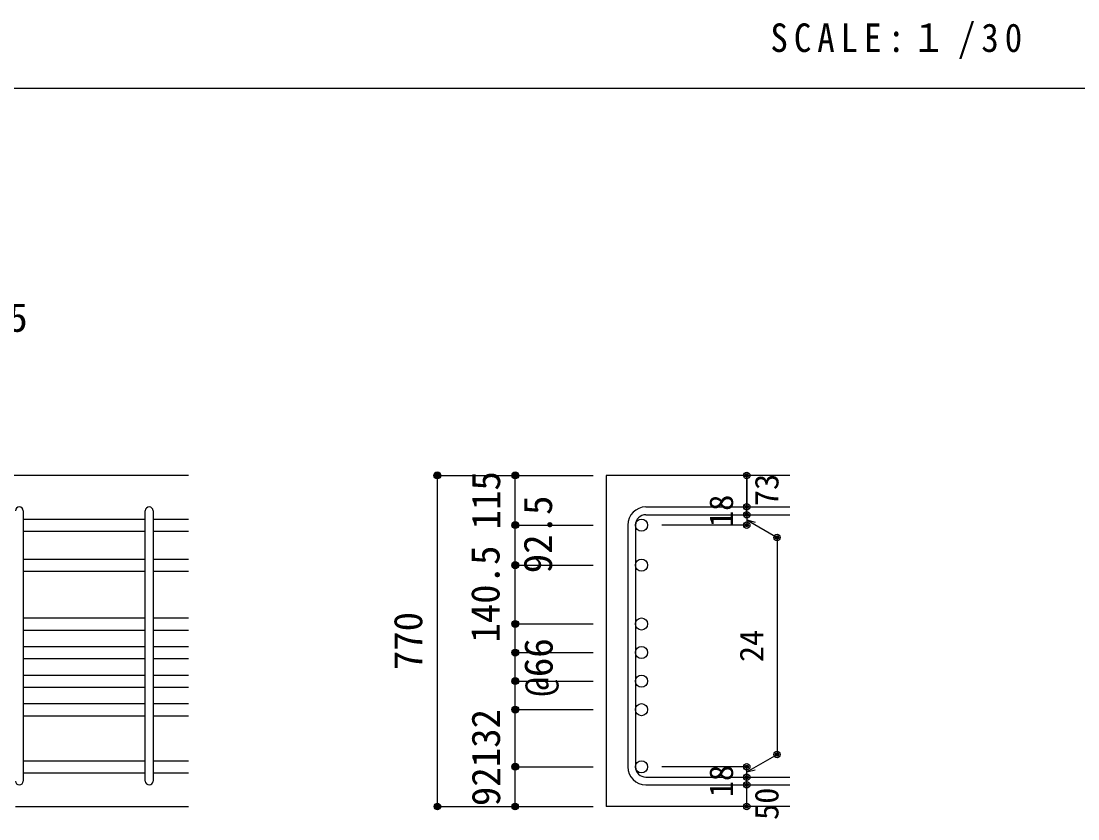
# Model space of a CAD drawing. Units: millimetres at full size, sheet at 1:30; details may follow other scales. Extents: x -5973 to 5954, y -4195 to 4201.
# Drawn here: x 1190 to 3633, y -1911 to -67 of the extents above; entities that cross this region are included whole.
import ezdxf
from ezdxf.enums import TextEntityAlignment as Align

# ---------------------------------------------------------------- set-up
doc = ezdxf.new("R2010")
doc.units = ezdxf.units.MM
doc.header["$LTSCALE"] = 30
doc.header["$PDMODE"] = 32
doc.header["$PDSIZE"] = 15
for name, color, linetype in [('0-1_躯体線', 2, 'Continuous'), ('0-5_基礎梁筋', 7, 'Continuous'), ('0-6_スタラップ筋', 7, 'Continuous'), ('0-D_寸法', 4, 'Continuous'), ('6-7_文字', 7, 'Continuous'), ('F-0_枠', 6, 'Continuous')]:
    doc.layers.add(name, color=color, linetype=linetype)
doc.styles.add('ＭＳ ゴシック', font='')
doc.styles.get('ＭＳ ゴシック').set_extended_font_data('MS Gothic')

msp = doc.modelspace()

# ---------------------------------------------------------------- linework, layer by layer
at = {"layer": '0-1_躯体線'}
for p, q in [((1577.44, -1117.16), (-72.56, -1117.16)), ((2542.44, -1117.16), (2542.44, -1882.66)), ((2967.44, -1117.16), (2542.44, -1117.16)), ((1177.44, -1882.66), (1577.44, -1882.66)), ((2967.44, -1882.66), (2542.44, -1882.66))]:
    msp.add_line(p, q, dxfattribs=at)
at = {"layer": '0-5_基礎梁筋'}
for p, q in [((1195.44, -1218.09), (1477.44, -1218.09)), ((1495.44, -1218.09), (1577.44, -1218.09)), ((1195.44, -1246.09), (1477.44, -1246.09)), ((1495.44, -1246.09), (1577.44, -1246.09)), ((1195.44, -1310.66), (1477.44, -1310.66)), ((1495.44, -1310.66), (1577.44, -1310.66)), ((1195.44, -1338.66), (1477.44, -1338.66)), ((1495.44, -1338.66), (1577.44, -1338.66)), ((1195.44, -1446.66), (1477.44, -1446.66)), ((1495.44, -1446.66), (1577.44, -1446.66)), ((1195.44, -1474.66), (1477.44, -1474.66)), ((1495.44, -1474.66), (1577.44, -1474.66)), ((1195.44, -1512.66), (1477.44, -1512.66)), ((1495.44, -1512.66), (1577.44, -1512.66)), ((1195.44, -1540.66), (1477.44, -1540.66)), ((1495.44, -1540.66), (1577.44, -1540.66)), ((1195.44, -1578.66), (1477.44, -1578.66)), ((1495.44, -1578.66), (1577.44, -1578.66)), ((1195.44, -1606.66), (1477.44, -1606.66)), ((1495.44, -1606.66), (1577.44, -1606.66)), ((1195.44, -1644.66), (1477.44, -1644.66)), ((1495.44, -1644.66), (1577.44, -1644.66)), ((1195.44, -1672.66), (1477.44, -1672.66)), ((1495.44, -1672.66), (1577.44, -1672.66)), ((1195.44, -1776.66), (1477.44, -1776.66)), ((1495.44, -1776.66), (1577.44, -1776.66)), ((1195.44, -1804.66), (1477.44, -1804.66)), ((1495.44, -1804.66), (1577.44, -1804.66))]:
    msp.add_line(p, q, dxfattribs=at)
at = {"layer": '0-5_基礎梁筋', "color": 3}
for centre in [(2624.44, -1232.09), (2624.44, -1324.66), (2624.44, -1460.66), (2624.44, -1526.66), (2624.44, -1592.66), (2624.44, -1658.66), (2624.44, -1790.66)]:
    msp.add_circle(centre, 14, dxfattribs=at)
at = {"layer": '0-6_スタラップ筋'}
for p, q in [((2634.44, -1190.09), (2967.44, -1190.09)), ((1195.44, -1199.09), (1195.44, -1823.66)), ((1477.44, -1823.66), (1477.44, -1199.09)), ((1495.44, -1199.09), (1495.44, -1823.66)), ((2634.44, -1208.09), (2967.44, -1208.09)), ((2592.44, -1232.09), (2592.44, -1790.66)), ((2610.44, -1232.09), (2610.44, -1790.66)), ((2634.44, -1814.66), (2967.44, -1814.66)), ((2634.44, -1832.66), (2967.44, -1832.66))]:
    msp.add_line(p, q, dxfattribs=at)
for centre, radius, start, end in [((1186.44, -1199.09), 9, 0, 180), ((1486.44, -1199.09), 9, 0, 180), ((2634.44, -1232.09), 42, 90, 180), ((2634.44, -1232.09), 24, 90, 180), ((2634.44, -1790.66), 42, 180, 270), ((2634.44, -1790.66), 24, 180, 270), ((1186.44, -1823.66), 9, 180, 0), ((1486.44, -1823.66), 9, 180, 0)]:
    msp.add_arc(centre, radius, start, end, dxfattribs=at)
at = {"layer": '0-D_寸法'}
for p, q in [((2152.44, -1882.66), (2152.44, -1117.16)), ((2152.44, -1882.66), (2152.44, -1117.16)), ((2152.44, -1117.16), (2332.44, -1117.16)), ((2152.44, -1117.16), (2332.44, -1117.16)), ((2332.44, -1117.16), (2512.44, -1117.16)), ((2332.44, -1117.16), (2512.44, -1117.16)), ((2867.44, -1190.09), (2867.44, -1117.16)), ((2867.44, -1117.16), (2867.44, -1190.09)), ((2867.44, -1208.09), (2867.44, -1190.09)), ((2867.44, -1208.09), (2867.44, -1232.09)), ((2867.44, -1220.09), (2937.5, -1260.54)), ((2867.44, -1220.09), (2886.76, -1225.27)), ((2332.44, -1232.09), (2512.44, -1232.09)), ((2332.44, -1232.09), (2512.44, -1232.09)), ((2867.44, -1232.09), (2671.35, -1232.09)), ((2937.5, -1260.54), (2937.5, -1762.21)), ((2332.44, -1460.66), (2332.44, -1299.66)), ((2332.44, -1324.66), (2512.44, -1324.66)), ((2332.44, -1324.66), (2512.44, -1324.66)), ((2332.44, -1460.66), (2512.44, -1460.66)), ((2332.44, -1460.66), (2512.44, -1460.66)), ((2332.44, -1790.66), (2332.44, -1460.66)), ((2332.44, -1526.66), (2512.44, -1526.66)), ((2332.44, -1592.66), (2512.44, -1592.66)), ((2332.44, -1658.66), (2512.44, -1658.66)), ((2867.44, -1802.66), (2937.5, -1762.21)), ((2332.44, -1790.66), (2512.44, -1790.66)), ((2332.44, -1882.66), (2332.44, -1790.66)), ((2867.44, -1790.66), (2671.35, -1790.66)), ((2867.44, -1814.66), (2867.44, -1790.66)), ((2867.44, -1802.66), (2886.76, -1797.49)), ((2867.44, -1832.66), (2867.44, -1814.66)), ((2867.44, -1882.66), (2867.44, -1832.66)), ((2152.44, -1882.66), (2332.44, -1882.66)), ((2332.44, -1882.66), (2512.44, -1882.66))]:
    msp.add_line(p, q, dxfattribs=at)
msp.add_lwpolyline([(2332.44, -1299.66), (2332.44, -1232.09), (2332.44, -1117.16)], dxfattribs=at)
for centre, radius in [((2152.44, -1117.16), 8), ((2152.44, -1117.16), 7.2), ((2152.44, -1117.16), 6.4), ((2152.44, -1117.16), 5.6), ((2152.44, -1117.16), 4.8), ((2152.44, -1117.16), 4), ((2152.44, -1117.16), 3.2), ((2152.44, -1117.16), 2.4), ((2152.44, -1117.16), 1.6), ((2152.44, -1117.16), 0.8), ((2332.44, -1117.16), 8), ((2332.44, -1117.16), 7.2), ((2332.44, -1117.16), 6.4), ((2332.44, -1117.16), 5.6), ((2332.44, -1117.16), 4.8), ((2332.44, -1117.16), 4), ((2332.44, -1117.16), 3.2), ((2332.44, -1117.16), 2.4), ((2332.44, -1117.16), 1.6), ((2332.44, -1117.16), 0.8), ((2867.44, -1117.16), 4), ((2867.44, -1117.16), 3.6), ((2867.44, -1117.16), 3.2), ((2867.44, -1117.16), 2.8), ((2867.44, -1117.16), 2.4), ((2867.44, -1117.16), 2), ((2867.44, -1117.16), 1.6), ((2867.44, -1117.16), 1.2), ((2867.44, -1117.16), 0.8), ((2867.44, -1117.16), 0.4), ((2867.44, -1190.09), 4), ((2867.44, -1190.09), 3.6), ((2867.44, -1190.09), 3.2), ((2867.44, -1190.09), 2.8), ((2867.44, -1190.09), 2.4), ((2867.44, -1190.09), 2), ((2867.44, -1190.09), 1.6), ((2867.44, -1190.09), 1.2), ((2867.44, -1190.09), 0.8), ((2867.44, -1190.09), 0.4), ((2867.44, -1208.09), 4), ((2867.44, -1208.09), 3.6), ((2867.44, -1208.09), 3.2), ((2867.44, -1208.09), 2.8), ((2867.44, -1208.09), 2.4), ((2867.44, -1208.09), 2), ((2867.44, -1208.09), 1.6), ((2867.44, -1208.09), 1.2), ((2867.44, -1208.09), 0.8), ((2867.44, -1208.09), 0.4), ((2332.44, -1232.09), 8), ((2332.44, -1232.09), 7.2), ((2332.44, -1232.09), 6.4), ((2332.44, -1232.09), 5.6), ((2332.44, -1232.09), 4.8), ((2332.44, -1232.09), 4), ((2332.44, -1232.09), 3.2), ((2332.44, -1232.09), 2.4), ((2332.44, -1232.09), 1.6), ((2332.44, -1232.09), 0.8), ((2867.44, -1232.09), 4), ((2867.44, -1232.09), 3.6), ((2867.44, -1232.09), 3.2), ((2867.44, -1232.09), 2.8), ((2867.44, -1232.09), 2.4), ((2867.44, -1232.09), 2), ((2867.44, -1232.09), 1.6), ((2867.44, -1232.09), 1.2), ((2867.44, -1232.09), 0.8), ((2867.44, -1232.09), 0.4), ((2937.5, -1260.54), 4), ((2937.5, -1260.54), 3.6), ((2937.5, -1260.54), 3.2), ((2937.5, -1260.54), 2.8), ((2937.5, -1260.54), 2.4), ((2937.5, -1260.54), 2), ((2937.5, -1260.54), 1.6), ((2937.5, -1260.54), 1.2), ((2937.5, -1260.54), 0.8), ((2937.5, -1260.54), 0.4), ((2332.44, -1324.66), 8), ((2332.44, -1324.66), 7.2), ((2332.44, -1324.66), 6.4), ((2332.44, -1324.66), 5.6), ((2332.44, -1324.66), 4.8), ((2332.44, -1324.66), 4), ((2332.44, -1324.66), 3.2), ((2332.44, -1324.66), 2.4), ((2332.44, -1324.66), 1.6), ((2332.44, -1324.66), 0.8), ((2332.44, -1460.66), 8), ((2332.44, -1460.66), 7.2), ((2332.44, -1460.66), 6.4), ((2332.44, -1460.66), 5.6), ((2332.44, -1460.66), 4.8), ((2332.44, -1460.66), 4), ((2332.44, -1460.66), 3.2), ((2332.44, -1460.66), 2.4), ((2332.44, -1460.66), 1.6), ((2332.44, -1460.66), 0.8), ((2332.44, -1526.66), 8), ((2332.44, -1526.66), 7.2), ((2332.44, -1526.66), 6.4), ((2332.44, -1526.66), 5.6), ((2332.44, -1526.66), 4.8), ((2332.44, -1526.66), 4), ((2332.44, -1526.66), 3.2), ((2332.44, -1526.66), 2.4), ((2332.44, -1526.66), 1.6), ((2332.44, -1526.66), 0.8), ((2332.44, -1592.66), 8), ((2332.44, -1592.66), 7.2), ((2332.44, -1592.66), 6.4), ((2332.44, -1592.66), 5.6), ((2332.44, -1592.66), 4.8), ((2332.44, -1592.66), 4), ((2332.44, -1592.66), 3.2), ((2332.44, -1592.66), 2.4), ((2332.44, -1592.66), 1.6), ((2332.44, -1592.66), 0.8), ((2332.44, -1658.66), 8), ((2332.44, -1658.66), 7.2), ((2332.44, -1658.66), 6.4), ((2332.44, -1658.66), 5.6), ((2332.44, -1658.66), 4.8), ((2332.44, -1658.66), 4), ((2332.44, -1658.66), 3.2), ((2332.44, -1658.66), 2.4), ((2332.44, -1658.66), 1.6), ((2332.44, -1658.66), 0.8), ((2937.5, -1762.21), 4), ((2332.44, -1790.66), 8), ((2937.5, -1762.21), 3.6), ((2937.5, -1762.21), 3.2), ((2937.5, -1762.21), 2.8), ((2937.5, -1762.21), 2.4), ((2937.5, -1762.21), 2), ((2937.5, -1762.21), 1.6), ((2937.5, -1762.21), 1.2), ((2937.5, -1762.21), 0.8), ((2937.5, -1762.21), 0.4), ((2332.44, -1790.66), 7.2), ((2332.44, -1790.66), 6.4), ((2332.44, -1790.66), 5.6), ((2332.44, -1790.66), 4.8), ((2332.44, -1790.66), 4), ((2332.44, -1790.66), 3.2), ((2332.44, -1790.66), 2.4), ((2332.44, -1790.66), 1.6), ((2332.44, -1790.66), 0.8), ((2867.44, -1790.66), 4), ((2867.44, -1790.66), 3.6), ((2867.44, -1790.66), 3.2), ((2867.44, -1790.66), 2.8), ((2867.44, -1790.66), 2.4), ((2867.44, -1790.66), 2), ((2867.44, -1790.66), 1.6), ((2867.44, -1790.66), 1.2), ((2867.44, -1790.66), 0.8), ((2867.44, -1790.66), 0.4), ((2867.44, -1814.66), 4), ((2867.44, -1832.66), 4), ((2867.44, -1814.66), 3.6), ((2867.44, -1832.66), 3.6), ((2867.44, -1814.66), 3.2), ((2867.44, -1832.66), 3.2), ((2867.44, -1814.66), 2.8), ((2867.44, -1832.66), 2.8), ((2867.44, -1814.66), 2.4), ((2867.44, -1832.66), 2.4), ((2867.44, -1814.66), 2), ((2867.44, -1832.66), 2), ((2867.44, -1814.66), 1.6), ((2867.44, -1832.66), 1.6), ((2867.44, -1814.66), 1.2), ((2867.44, -1832.66), 1.2), ((2867.44, -1814.66), 0.8), ((2867.44, -1814.66), 0.4), ((2867.44, -1832.66), 0.8), ((2867.44, -1832.66), 0.4), ((2152.44, -1882.66), 7.2), ((2152.44, -1882.66), 6.4), ((2152.44, -1882.66), 5.6), ((2152.44, -1882.66), 4.8), ((2152.44, -1882.66), 4), ((2152.44, -1882.66), 3.2), ((2152.44, -1882.66), 2.4), ((2332.44, -1882.66), 7.2), ((2332.44, -1882.66), 6.4), ((2332.44, -1882.66), 5.6), ((2332.44, -1882.66), 4.8), ((2332.44, -1882.66), 4), ((2332.44, -1882.66), 3.2), ((2332.44, -1882.66), 2.4), ((2867.44, -1882.66), 4), ((2867.44, -1882.66), 3.6), ((2867.44, -1882.66), 3.2), ((2867.44, -1882.66), 2.8), ((2867.44, -1882.66), 2.4), ((2867.44, -1882.66), 2), ((2152.44, -1882.66), 1.6), ((2152.44, -1882.66), 0.8), ((2332.44, -1882.66), 1.6), ((2332.44, -1882.66), 0.8), ((2867.44, -1882.66), 1.6), ((2867.44, -1882.66), 1.2), ((2867.44, -1882.66), 0.8), ((2867.44, -1882.66), 0.4)]:
    msp.add_circle(centre, radius, dxfattribs=at)
at = {"layer": '0-D_寸法', "color": 7}
for p in [(2152.44, -1117.16), (2152.44, -1117.16), (2332.44, -1117.16), (2867.44, -1117.16), (2867.44, -1190.09), (2867.44, -1208.09), (2332.44, -1232.09), (2867.44, -1232.09), (2937.5, -1260.54), (2332.44, -1324.66), (2332.44, -1460.66), (2332.44, -1526.66), (2332.44, -1526.66), (2332.44, -1592.66), (2332.44, -1592.66), (2332.44, -1658.66), (2332.44, -1658.66), (2937.5, -1762.21), (2332.44, -1790.66), (2332.44, -1790.66), (2867.44, -1790.66), (2867.44, -1790.66), (2867.44, -1814.66), (2867.44, -1832.66), (2152.44, -1882.66), (2152.44, -1882.66), (2332.44, -1882.66), (2867.44, -1882.66)]:
    msp.add_point(p, dxfattribs=at)
at = {"layer": 'F-0_枠', "color": 2}
msp.add_line((-5972.88, -222.05), (3723.6, -222.05), dxfattribs=at)

# ---------------------------------------------------------------- texts
at = {"layer": '0-D_寸法', "style": 'ＭＳ ゴシック'}
msp.add_text('167.5', height=65.98, dxfattribs=at).set_placement((981.19, -805.12), align=Align.BOTTOM_LEFT)
for s, height, p in [('115', 65.98, (2317.44, -1242.13)), ('73', 54.99, (2957.44, -1188.36)), ('92.5', 65.98, (2437.44, -1343.38)), ('18', 54.99, (2852.44, -1236.59)), ('140.5', 65.98, (2316.01, -1503.85)), ('770', 65.98, (2137.44, -1567.41)), ('24', 54.99, (2922.5, -1548.88)), ('@66', 65.98, (2438.77, -1628.33)), ('132', 65.98, (2317.02, -1791.77)), ('92', 65.98, (2317.44, -1881.66)), ('18', 54.99, (2852.44, -1861.16)), ('50', 54.99, (2957.44, -1913.66))]:
    msp.add_text(s, height=height, rotation=90, dxfattribs=at).set_placement(p, align=Align.BOTTOM_LEFT)
at = {"layer": '6-7_文字', "color": 2, "insert": (2922.26, -154.55), "char_height": 65.98, "attachment_point": 7, "style": 'ＭＳ ゴシック'}
msp.add_mtext('\\T1.34;\\W0.9;SCALE:１/30', dxfattribs=at)

doc.saveas('drawing.dxf')
